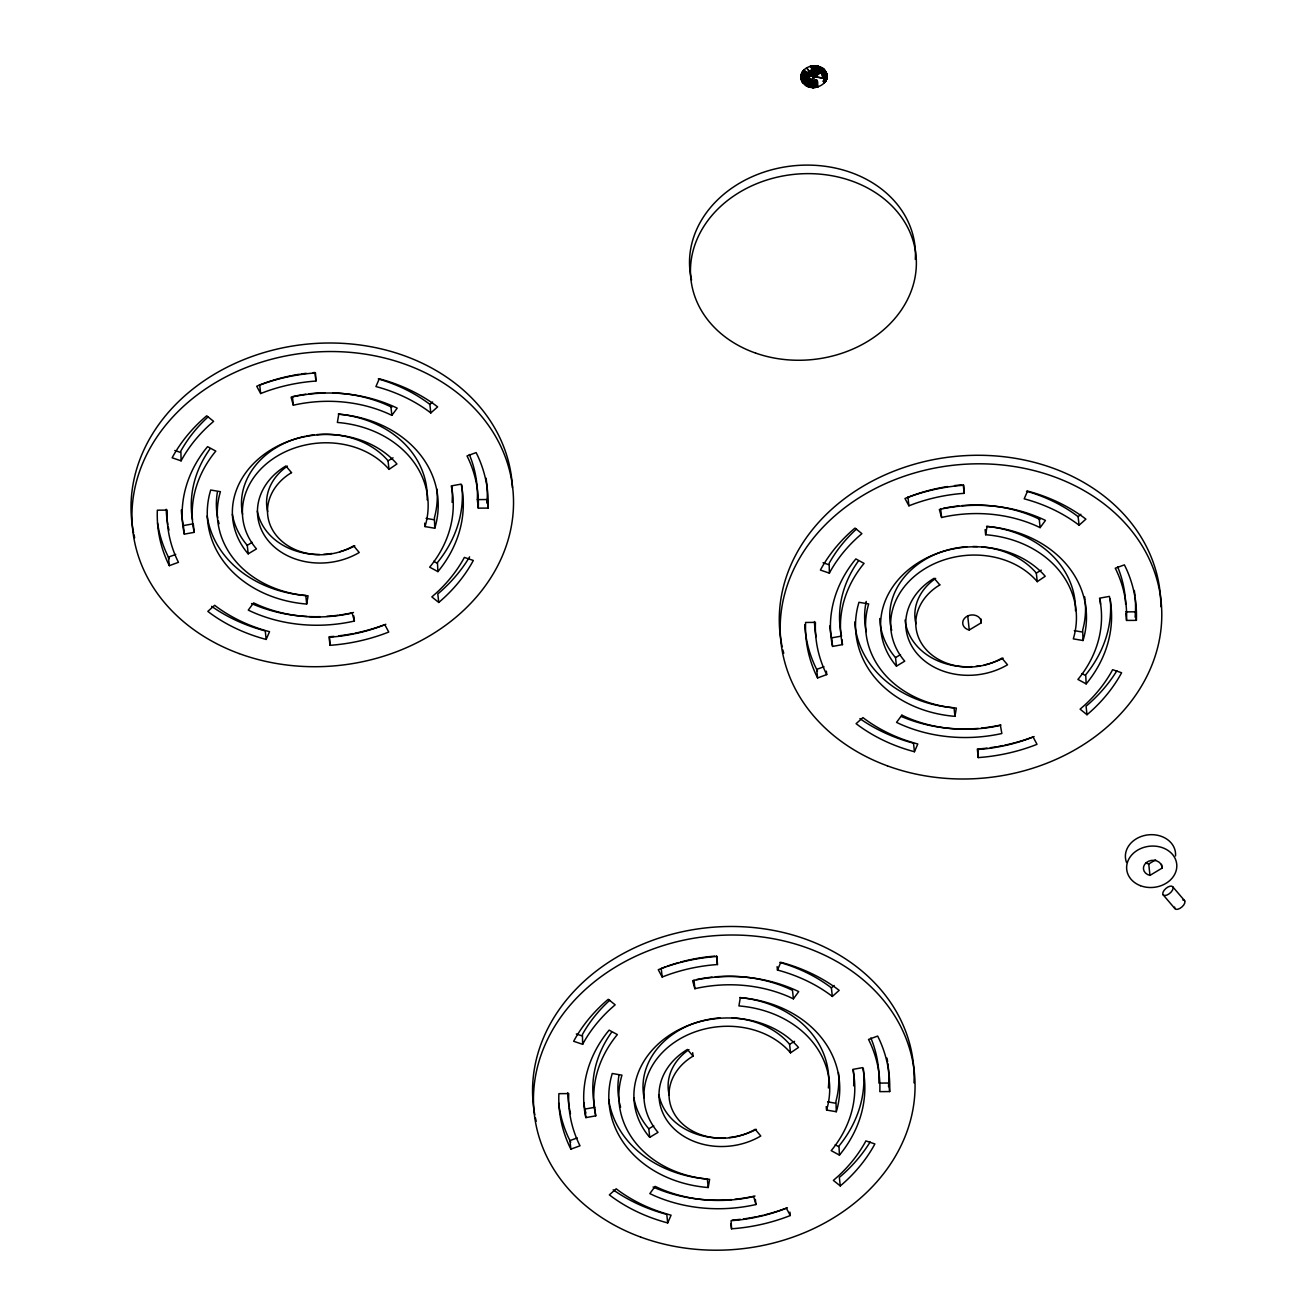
<?xml version="1.0" encoding="UTF-8"?>
<svg xmlns="http://www.w3.org/2000/svg" width="1316" height="1316" viewBox="0 0 1316 1316"><rect width="100%" height="100%" fill="white"/><g stroke="black" fill="none" stroke-linecap="round" stroke-linejoin="round"><path stroke-width="1.5" d="M803.303 74.831C802.694 69.501 806.626 80.194 803.171 79.075C806.922 77.726 800.144 70.883 806.659 75.242C806.856 77.808 805.244 79.519 806.511 81.279C812.498 79.766 805.474 70.307 807.333 78.944C812.285 80.885 804.504 79.355 807.909 82.546C810.491 82.743 814.374 86.313 809.751 85.376C806.478 82.76 816.315 85.672 807.744 82.431C802.645 76.081 807.498 76.838 806.017 80.638L806.79 78.746L805.54 79.782M822.187 73.416C822.368 76.048 824.984 80.358 824.918 75.127C825.708 81.214 823.372 74.403 826.464 73.104A13.078 10.758 -6.2 0 0 821.908 67.774L816.2 67.379L815.673 65.849L810.261 66.376A13.078 10.758 -6.2 0 0 803.599 70.373L801.28 74.716L802.661 79.141L805.096 79.996M804.931 77.315C808.485 76.97 805.244 80.194 804.981 75.9C806.708 74.255 807.53 79.519 805.31 79.223L806.889 74.667L803.681 73.564L803.385 74.584L804.668 71.952L807.646 73.4L809.735 71.574L815.015 70.817L819.687 73.235L820.97 71.64L822.862 77.874L824.819 78.154L823.438 77.101L822.253 72.429L823.438 77.496L824.918 77.644L824.754 74.321L823.454 77.266L824.918 77.644L824.754 74.321M812.252 71.015L810.64 71.574C809.077 74.157 810.097 73.203 808.896 72.725L808.369 73.235C810.919 72.051 803.303 79.108 808.945 78.861C809.143 76.295 807.053 75.045 808.205 73.433C810.574 73.17 809.324 73.186 810.771 71.508C808.073 72.281 811.051 74.979 809.093 72.544C805.392 76.098 811.182 74.831 810.64 71.574C813.074 65.191 812.63 68.218 821.941 67.988L818.322 66.277L817.68 67.659L820.806 67.396L819.868 68.416L819.588 66.672L818.963 68.037L820.806 67.396L819.868 68.416M813.37 75.966C806.001 69.337 811.215 72.018 813.37 75.966C811.166 69.386 806.675 78.022 810.508 79.931C816.265 83.155 818.141 75.654 817.664 87.02L812.252 87.547L809.57 86.889L808.402 85.129L807.136 86.231L802.464 82.102C805.82 78.467 807.498 82.431 802.497 82.332L800.934 77.858L802.645 75.012L801 75.604L802.661 79.141L804.8 79.273L805.655 80.967M809.389 78.647C807.975 75.522 811.956 69.139 809.192 78.253M824.293 79.7L824.852 77.677L823.684 80.819L824.885 77.414L822.928 77.118L824.869 77.907M804.915 79.585L802.661 79.141C806.165 80.671 801.576 76.229 800.901 76.739L800.95 78.088L804.915 79.585L804.454 76.18L802.99 75.752L803.073 78.631L801.033 75.835L801.641 73.4L803.665 72.594L802.168 72.331C805.441 71.738 804.487 74.864 803.599 70.373L808.139 72.824M807.317 74.864C810.952 77.364 805.376 78.779 808.583 78.006C806.675 79.782 807.481 78.22 808.764 78.516C804.586 76.97 809.834 74.65 807.317 75.177C809.718 75.325 807.185 72.939 808.682 75.67C806.083 74.601 811.215 74.14 808.287 73.334C809.932 74.996 807.333 73.087 809.636 74.124M823.405 77.315C825.214 76.427 825.148 73.647 824.918 77.644C821.168 76.114 825.395 73.564 826.991 75.522L826.793 74.19C824.211 73.564 825.247 77.71 826.909 77.776L826.991 76.427L825.494 76.443L826.909 77.776L825.379 77.562L826.991 76.427L825.477 76.558L826.909 77.776L825.445 77.512L826.267 79.996L824.31 83.023L823.224 81.214L824.819 77.792M805.918 80.473C807.827 78.039 807.81 81.822 806.264 80.967C803.731 79.486 808.534 76.986 805.277 78.993L805.622 79.947L806.938 79.256L804.964 77.693L805.014 75.719L802.99 75.752L803.138 78.944L804.454 76.18L802.908 76.706C801.609 77.233 806.675 73.597 806.971 77.628L808.468 77.315C804.208 80.029 810.459 74.88 807.169 75.292M808.287 83.336L806.79 82.036L807.695 82.743M806.412 81.674L803.171 83.04C807.07 80.753 806.511 79.963 802.464 82.102A13.078 10.758 -6.2 0 0 805.984 85.392C808.435 84.619 814.67 85.211 814.966 87.514L816.249 85.655L815.081 81.23L817.039 80.26L812.795 80.885L809.932 79.207L808.929 76.838L811.1 73.515L813.403 76.196L811.133 71.36L815.246 71.064L810.393 71.706M808.123 73.548L809.472 74.058M803.023 78.384C803.994 74.979 803.27 74.996 803.023 75.983C804.142 74.683 803.27 76.657 803.5 73.992C810.245 76.558 807.827 70.011 802.168 72.331C804.454 71.887 802.76 76.558 801 75.604C803.204 73.943 802.974 77.628 801.033 75.835L803.023 78.384C805.408 74.255 801.576 79.355 803.517 74.222M810.08 73.712C807.827 71.59 811.511 74.338 808.369 73.235L809.965 73.811L808.369 73.235M824.885 77.414C821.168 77.529 826.563 78.236 824.967 75.489C821.513 79.585 823.438 72.084 822.928 77.512L822.961 75.686L822.961 77.2M823.421 77.216L823.24 74.486L826.793 74.19L825.461 75.44L826.909 77.776L825.494 77.052M805.507 79.552C803.122 77.989 808.698 78.022 805.079 78.467L804.931 77.463L808.419 76.706L806.955 76.69L808.501 76.361L806.988 76.361L807.119 75.456M808.452 76.756L806.938 76.854L808.435 77.085C811.1 77.101 803.352 78.17 808.435 76.591C806.198 75.802 806.593 79.519 808.666 78.088L807.004 77.71M822.5 72.989L826.037 72.281L825.297 74.551C821.661 75.604 822.615 71.656 826.037 72.281L824.737 70.34L820.855 71.113L822.944 68.465L823.882 69.255C821.99 74.173 820.444 72.38 822.944 68.465L820.016 68.481L819.588 66.672L819.44 70.176L821.908 67.774M804.931 77.101L807.662 73.63M815.163 76.344C814.949 77.447 814.127 77.331 809.356 75.061M824.704 78.582L814.769 76.723L824.787 78.286M824.902 75.012L824.984 75.719C821.217 75.604 826.07 76.493 824.803 74.551C822.138 72.627 822.928 75.966 824.967 75.489L823.471 76.723L824.967 76.789L823.438 76.986L825.017 76.312M801.872 81.115A13.078 10.758 -6.2 0 1 800.934 77.858L802.645 75.012M810.689 85.622L812.482 85.672L812.252 87.547C813.946 85.491 811.84 84.027 810.261 85.524L810.59 84.076L809.192 85.195C811.808 84.816 810.557 84.635 808.188 84.783C806.642 81.329 814.259 83.911 811.281 85.737C808.633 85.787 810.623 82.76 808.188 84.783C810.179 81.691 806.56 85.096 809.192 85.195C809.932 84.833 807.234 83.418 811.544 84.29C810.541 88.221 819.276 83.303 814.966 87.514L816.233 85.425L814.966 87.514L815.196 86.247L813.962 86.116L813.601 87.596L815.755 86.165L814.966 87.514C816.545 84.816 808.402 84.602 806.001 85.622L810.969 86.116L808.304 86.494L808.156 83.04M815.295 67.708C813.518 65.652 816.134 77.002 815.673 65.849L817.022 65.997C823.273 71.327 815.163 66.984 815.953 67.544M802.859 74.584L801.641 73.4L803.451 72.972L803.089 74.009L801.674 73.63C803.484 75.703 803.5 72.594 801.263 74.486L802.842 74.354L800.901 76.739L802.431 76.344L801.428 80.062C803.862 79.19 806.313 77.924 803.023 75.983C805.392 76.756 804.882 80.046 802.661 79.141M815.723 81.066C819.325 79.815 800.293 80.868 809.669 79.815C813.831 82.398 807.136 78.055 809.208 75.357M815.015 76.163L812.844 76.163L813.42 77.216L811.347 80.424L816.693 80.194M816.973 67.511L818.355 66.507L817.368 67.577L817.022 65.997L816.973 67.511L818.355 66.507C818.618 67.971 814.176 67.363 815.69 66.063L813.091 67.346L812.975 66.096L812.186 67.461L810.261 66.376L811.84 67.938L816.545 67.626L817.269 69.304L817.022 65.997L816.825 67.478L817.039 66.228L810.278 66.606L815.64 67.313L815.673 65.849L816.693 67.445L818.355 66.507L817.68 67.659L818.355 66.507L816.693 67.445L817.022 65.997L819.605 66.902L819.226 68.136L819.588 66.672C819.111 71.08 816.693 69.682 818.322 66.277L819.095 68.087L820.806 67.396L819.72 68.35L819.588 66.672L819.21 67.906C819.638 71.985 818.174 67.675 820.115 68.317M807.942 84.438L805.984 85.392L813.831 86.346L813.798 81.148L815.081 81.23L814.045 80.95M823.767 80.424L824.441 79.042L823.651 81.674L826.251 79.766L824.77 79.503L825.083 82.069L823.619 81.444L825.724 80.819L824.293 82.793A13.078 10.758 -6.2 0 1 817.631 86.79L812.219 87.317L811.232 85.935L810.87 87.152L810.08 85.688L809.57 86.889L809.126 85.408L808.337 86.724L807.103 86.001M810.014 79.289L814.785 81.296L814.949 87.284L811.232 85.935L810.87 87.152L810.245 85.737L809.587 87.119L812.449 86.313L810.903 87.382L811.232 85.935L810.903 87.382L812.12 86.05L812.219 87.317L811.429 86.198M804.01 73.219L804.586 72.067L803.237 75.045C805.737 73.548 810.245 76.328 803.352 74.37M810.985 73.581L809.768 72.051L810.195 73.367M803.056 75.785C801.938 75.654 806.445 77.019 802.941 77.66C805.03 78.615 803.78 75.325 803.089 78.615C806.955 78.467 801.576 79.569 802.415 76.608L800.901 76.739L802.48 75.867L801.28 74.716L802.793 74.486L801.263 74.486L802.99 74.272L801.674 73.63L802.431 76.196M804.915 76.871L805.079 78.467C808.6 78.927 803.796 74.255 804.948 76.739M805.425 79.355C808.534 79.651 804.027 78.779 806.576 78.138M809.521 83.928L808.188 84.783L808.863 83.418L808.863 85.524L807.136 86.231L808.254 83.105L808.188 84.783C807.514 83.944 810.607 85.162 811.347 85.54C812.564 85.968 815.394 84.981 816.298 87.103L816.216 85.853L817.664 87.02L814.9 81.033M822.829 74.93L822.977 75.917L821.398 72.1L819.687 73.235L820.855 71.738L819.276 70.373L816.973 69.452L815.328 70.653L816.545 67.626L817.861 69.271L817.647 67.873L816.562 69.139L816.545 67.626C822.665 69.551 817.252 69.37 818.716 68.202L819.819 68.662L819.062 69.962L819.49 68.498M824.606 78.615L823.372 81.263L825.083 82.069L824.77 79.503L826.251 79.766L824.293 80.441L825.741 81.049L824.721 79.634L826.629 78.664L824.819 79.404L826.267 79.996L825.165 78.434L826.629 78.664L826.267 79.996L825.099 78.68L826.991 76.427L825.477 76.69L827.024 76.657L825.329 74.584L826.464 73.104L826.81 74.42M808.205 84.569L809.965 85.885L808.337 86.724L809.274 85.458L809.57 86.889L809.636 85.573L808.337 86.724L808.962 85.343L808.337 86.724L811.281 86.165L810.376 85.326M800.901 76.739L802.497 76.098L800.901 76.739C802.892 75.571 803.023 78.861 800.934 77.858L802.447 76.69L801.033 75.835L802.596 75.209L801 75.604L802.842 74.354L801 75.604L802.563 75.341M813.058 76.443C816.265 80.621 808.205 69.287 810.574 73.087M805.902 80.243C809.192 77.841 802.892 79.996 806.428 77.101M820.51 71.228C819.276 73.318 819.819 69.074 820.855 71.738L819.704 72.577L819.457 70.472C820.263 72.084 818.437 72.512 820.822 71.508C824.507 74.321 819.325 72.693 820.69 71.377M806.001 85.622C811.544 84.553 806.264 80.375 805.622 79.947L807.185 79.733L805.589 79.717M805.014 75.719L804.931 76.92L806.445 76.854L804.931 77.463L806.428 77.233C801.329 75.835 808.995 74.519 804.964 77.693L806.56 78.154L804.915 76.69L806.543 76.032M816.775 69.403L820.197 71.196L819.276 72.215L820.542 71.459M802.941 74.387L801.263 74.486L802.727 74.732L801.28 74.716L802.53 75.966L801.28 74.716M812.679 70.916C815.196 71.344 809.258 70.126 808.287 73.334M819.078 68.333C815.887 65.718 813.633 72.051 820.197 71.196L818.93 71.952L819.638 70.587M824.951 76.904L823.487 76.493L824.984 76.443M824.737 70.34L821.661 71.887L823.882 69.255L821.661 71.887L824.737 70.34L821.842 72.084M808.337 86.724L809.817 85.853L809.916 83.862L809.192 85.195L810.343 83.994L810.245 85.737M818.832 71.673L820.197 71.196C817.631 73.219 821.019 70.159 818.552 69.995M809.982 71.673L806.576 67.955L809.472 71.738M809.258 78.22L811.199 80.358L813.42 77.216M817.96 67.511L818.322 66.277L818.749 68.416C817.187 68.942 816.035 68.317 818.799 69.633C818.914 69.814 818.536 72.133 819.457 70.472L818.684 71.804L820.197 71.196M804.915 76.69L806.494 76.295L804.931 76.92M819.457 70.472L818.684 71.804L819.078 70.258M803.484 73.186L802.859 71.558L804.01 72.067L802.168 72.331L803.533 72.824L802.201 72.561L803.089 74.009L802.201 72.561L803.632 70.603C805.672 72.693 803.566 73.581 802.201 72.561L803.665 72.594M819.72 73.071L818.799 72.215L814.44 76.098L819.72 73.071L815.344 76.427L814.275 76.081C819.029 69.551 822.484 73.17 814.489 76.328C820.263 70.242 816.973 68.235 813.469 70.39C808.534 69.912 813.633 64.846 815.673 67.741M815.311 70.422L818.19 71.508L819.49 70.702L817.91 71.377L818.7 70.291L817.845 69.715L818.437 71.656L819.49 70.702L818.568 71.722L818.272 69.88M811.824 71.13L811.824 70.686M817.417 69.567L817.779 71.311L818.684 70.061L817.91 71.377L818.897 70.39L817.91 71.377L817.845 69.715L815.048 71.031L816.874 71.426L813.485 71.048L818.42 71.952M826.909 77.776L825.477 77.249L826.991 76.427L825.461 76.822L826.662 78.894L826.892 77.562L825.395 77.447L826.662 78.894L825.165 78.434L826.892 77.562L825.445 77.512M803.171 73.532L801.641 73.4L803.352 73.449L802.201 72.561L803.138 73.877L801.641 73.4L802.99 74.272L801.263 74.486L802.711 75.111L801.674 73.63L802.776 74.847M824.655 79.766L826.251 79.766L824.441 80.194L825.741 81.049L824.721 79.634L826.629 78.664L824.819 79.404L825.741 81.049L824.852 79.618L825.741 81.049L824.03 80.868L824.31 83.023L823.783 81.23M817.779 71.311L818.684 70.061L819.045 72.035M823.964 80.062L824.359 79.273L824.046 80.177M814.308 76.312L818.684 70.061M816.315 69.518C814.505 71.656 816.019 66.919 817.878 69.945L816.792 70.949L817.647 69.649M817.187 69.501L816.94 70.998L817.845 69.715L817.368 71.146L818.7 70.291L817.647 71.261M817.22 71.097L817.878 69.945L817.104 70.834M810.656 85.392L809.587 87.119L811.281 86.165L809.587 87.119L809.093 83.533L809.718 85.145M821.678 71.706L822.944 68.465C823.454 73.153 817.697 70.258 819.753 68.843L818.601 69.764L818.963 68.498M802.201 72.561L803.385 73.087M807.333 78.944C806.56 79.536 810.343 80.144 812.416 80.802M816.792 69.633L816.644 70.9L816.973 69.452L815.64 70.686L817.006 69.682L816.808 67.906M807.876 82.316L806.609 81.197L807.514 82.826M815.92 70.521L816.068 69.255L815.887 70.735M816.644 70.9C817.433 67.445 813.781 73.071 815.41 67.494L816.743 68.958M817.91 68.152L819.605 66.902L818.503 67.889L818.322 66.277C819.177 67.675 815.755 70.587 816.562 67.856L814.259 67.461C813.239 68.942 815.904 70.126 812.663 70.735M816.381 70.62L816.068 69.255M813.765 70.603L811.594 66.063L812.021 67.478L812.975 66.096L812.581 67.396L811.594 66.063L813.222 67.33L814.341 66.03L814.111 67.281L812.943 65.882L813.091 67.346M814.39 70.587L814.259 67.461C808.995 66.803 817.779 69.468 816.545 67.626C815.509 68.169 817.549 69.419 818.601 68.152M810.837 85.655C810.491 84.125 817.022 86.132 812.778 86.33L812.252 87.547L813.617 86.116L814.949 87.284L813.814 86.116M803.171 79.075C799.996 75.571 807.136 76.575 802.99 75.752L804.487 75.851M809.472 78.615L810.903 80.194M811.923 67.264L812.054 70.867M806.938 74.535L807.481 73.63M811.281 85.737L811.676 84.306L811.577 85.787M808.106 73.12L803.599 70.373L804.208 72.051L802.859 71.558L803.879 72.528L804.273 71.722M809.192 85.195L810.163 83.944L810.245 85.293L811.939 85.622L810.903 87.382L811.561 85.984L812.219 87.317L812.416 86.083L813.584 87.366L813.831 86.346M817.976 69.304L818.716 68.202L818.42 69.682L819.753 68.843L818.716 69.814M306.694 604.028L308.076 595.803A105.642 86.84 -6.2 0 1 220.414 491.674L210.692 490.013L209.507 494.339A115.693 95.114 -6.2 0 0 304.292 603.847L306.694 604.028L305.773 595.49L303.371 595.309A115.693 95.114 -6.2 0 1 207.155 516.036M819.753 68.843L818.19 69.6L818.716 68.202L818.684 69.584M708.238 1187.525L709.62 1179.301A105.642 86.84 -6.2 0 1 621.958 1075.156L612.22 1073.494L611.052 1077.82A115.693 95.114 -6.2 0 0 705.837 1187.328L708.238 1187.525L707.301 1178.972L704.899 1178.791A115.693 95.114 -6.2 0 1 608.699 1099.518M954.955 716.315L956.354 708.09A105.642 86.84 -6.2 0 1 868.692 603.945L858.953 602.284L857.769 606.61A115.693 95.114 -6.2 0 0 952.57 716.134L954.955 716.315L954.034 707.778L951.633 707.58A115.693 95.114 -6.2 0 1 854.758 621.975M985.651 534.724L987.033 526.482L992.297 526.992A115.693 95.114 -6.2 0 1 1083.611 638.556L1083.019 640.514L1073.313 638.869A105.642 86.84 -6.2 0 0 985.651 534.724L985.092 529.608M818.453 68.103L818.091 69.353M809.57 86.889L809.965 85.885M817.137 69.271L817.088 67.725L817.269 69.304L818.749 68.416L818.453 69.485M810.722 84.109L810.261 85.524L810.459 84.027L810.245 85.293L810.837 84.142L812.235 85.655M809.143 85.639L808.814 84.833L807.136 86.231L808.55 85.195L808.304 86.494L807.892 84.915M815.706 68.777L815.41 67.494L814.884 70.801L815.854 71.163M809.603 72.413L811.1 73.515L809.768 72.314M807.037 75.736L808.649 75.802L807.07 75.917M813.847 76.032L814.884 70.801L813.995 76.048L815.344 76.427L813.222 75.95L810.261 71.771M825.231 78.516L826.892 77.562L825.329 77.825L826.662 78.894L825.329 77.825L826.892 77.562L825.214 78.286L826.662 78.894L825.346 77.693L826.958 75.292L825.477 75.571L827.024 76.657L825.428 75.259L826.991 75.522L823.125 74.288L826.497 73.334L823.092 74.19M809.866 73.91L808.501 73.104M809.027 78.845C808.912 80.556 807.514 79.322 808.731 78.269L807.284 78.828L806.955 77.397L808.452 77.002L806.922 77.118M809.439 83.681L809.669 85.803M812.202 67.642L815.147 67.708L814.308 65.8L814.291 67.264L812.943 65.882L813.387 67.313L814.341 66.03L813.387 67.313L812.943 65.882L814.44 67.264L815.69 66.063L815.163 67.281L814.308 65.8L815.476 67.083M807.629 79.338L809.324 79.437L806.494 81.049L809.866 83.599L811.84 84.125L812.466 81.016M810.261 66.376L811.758 67.297L812.202 70.834M812.186 67.461L811.594 66.063L812.959 67.116M812.795 67.132L812.975 66.096L811.89 67.511L810.278 66.606M812.646 67.165L812.975 66.096L812.021 67.478M814.111 67.281L812.943 65.882L813.436 67.083M812.482 85.672L814.719 86.297L813.601 87.596L814.555 86.313L813.601 87.596L812.778 86.33M814.818 67.05L814.308 65.8L814.999 67.281L815.69 66.063L814.653 67.05M812.416 86.083L812.252 87.547L813.074 85.705M810.903 87.382L811.988 86.264M816.512 67.429L817.039 66.228L815.805 67.33L815.673 65.849L816.562 67.215M814.686 76.344L818.93 72.528L819.572 73.104M815.838 67.758L817.039 66.228L816.2 67.379L815.673 65.849L816.825 67.478M809.291 74.305L807.695 74.157L809.126 74.782M811.676 84.306L811.791 85.589M808.633 72.61L809.307 71.854L810.426 73.449L809.537 72.215M814.522 67.692L814.653 70.603L815.295 67.067M811.429 85.77L811.758 84.537M808.435 82.678L811.396 84.043L812.614 81.049L815.081 80.819M819.276 72.215L820.181 70.965L819.391 72.298L820.97 71.64M810.327 74.074L811.1 73.515M434.757 528.242L435.349 526.285A115.693 95.114 -6.2 0 0 344.019 414.721L338.771 414.195L337.373 422.452A105.642 86.84 -6.2 0 1 425.035 526.581L434.757 528.242L434.412 517.747A115.693 95.114 -6.2 0 0 436.928 489.091M836.285 1111.724L836.877 1109.766A115.693 95.114 -6.2 0 0 745.563 998.202L740.316 997.692L738.918 1005.934A105.642 86.84 -6.2 0 1 826.58 1110.062L836.285 1111.724L835.956 1101.229A115.693 95.114 -6.2 0 0 838.457 1072.589M1083.019 640.514L1082.69 630.019A115.693 95.114 -6.2 0 0 1085.19 601.379M809.554 83.73L809.175 84.964L809.208 83.582L808.188 84.783L808.633 83.303L807.646 84.783L808.386 83.385M810.853 73.153L810.508 73.68M825.083 79.026L826.629 78.664L824.885 79.256L826.267 79.996L825.165 78.779M814.259 85.918L816.249 85.655L815.509 80.901M807.942 79.996L808.846 78.499L807.761 79.75M820.279 68.613L819.555 70.225L820.74 70.817M815.64 70.686L816.101 69.485M809.406 83.188L810.919 80.506M811.446 80.95L808.814 82.908M809.669 83.763L809.175 84.964L809.801 83.813M811.84 67.938L815.427 67.725L815.788 69.024M807.991 79.865L809.291 79.19M816.496 70.867L817.006 69.682L816.068 70.538M266.177 639.444L269.533 631.696A155.946 128.211 -6.2 0 1 216.334 606.594L214.673 605.294L207.829 611.381L210.955 613.75A165.8 136.305 -6.2 0 0 266.177 639.444L265.24 630.907A165.8 136.305 -6.2 0 1 211.646 606.347M816.233 85.425L813.781 85.705L813.601 87.596L814.111 85.918M667.705 1222.926L671.078 1215.178A155.946 128.211 -6.2 0 1 617.862 1190.075L616.201 1188.792L609.357 1194.879L612.499 1197.231A165.8 136.305 -6.2 0 0 667.705 1222.926L666.784 1214.388A165.8 136.305 -6.2 0 1 613.174 1189.828M777.46 970.04L780.832 962.292A165.8 136.305 -6.2 0 1 836.038 988.003L839.18 990.356L832.337 996.442L830.676 995.159A155.946 128.211 -6.2 0 0 777.46 970.04L777.098 966.635M914.439 751.732L917.795 743.984A155.946 128.211 -6.2 0 1 864.596 718.865L862.934 717.582L856.091 723.668L859.233 726.021A165.8 136.305 -6.2 0 0 914.439 751.732L913.501 743.178A165.8 136.305 -6.2 0 1 859.907 718.618M813.831 80.95L815.213 80.786M815.032 86.264C816.677 86.543 813.995 83.467 814.324 80.704M803.204 73.762L801.641 73.4M818.19 69.6L818.749 68.416L817.697 69.435M815.081 76.706L813.683 77.776M819.424 69.945L820.246 68.383L819.654 70.817M812.466 71.196L811.956 67.692L813.091 67.527L811.824 67.708M819.062 69.962L819.95 68.712M807.465 74.568L808.781 75.144M824.589 80.177L826.251 79.766L824.573 79.947L825.083 82.069L823.882 81.099L825.724 80.819L824.359 80.342L825.083 82.069L823.898 81.329M181.114 460.847L181.822 459.498A155.946 128.211 -6.2 0 1 209.145 425.282L213.62 421.35L206.727 415.807L205.181 417.106A165.8 136.305 -6.2 0 0 172.133 457.787L181.114 460.847L180.884 450.96A155.946 128.211 -6.2 0 1 208.208 416.744M816.249 85.655L815.081 85.606M829.376 573.134L830.083 571.786A155.946 128.211 -6.2 0 1 857.407 537.57L861.881 533.638L855.005 528.094L853.442 529.394A165.8 136.305 -6.2 0 0 820.394 570.058L829.376 573.134L829.162 563.248A155.946 128.211 -6.2 0 1 856.486 529.016M582.643 1044.328L583.35 1042.996A155.946 128.211 -6.2 0 1 610.673 1008.763L615.164 1004.832L608.272 999.305L606.709 1000.604A165.8 136.305 -6.2 0 0 573.661 1041.269L582.643 1044.328L582.429 1034.442A155.946 128.211 -6.2 0 1 609.752 1000.226M815.92 69.041L816.413 67.609L816.085 68.843M811.561 80.77C806.971 89.702 816.052 75.785 809.208 83.105M803.599 72.725L802.859 71.558L803.961 72.413M819.704 72.577C821.464 70.932 819.835 72.643 821.924 72.989M816.348 67.396L817.039 66.228L815.64 67.313L815.673 65.849M812.4 80.572L813.37 81.131M815.13 70.62L814.226 70.587M820.822 71.508C818.634 74.074 823.767 71.146 819.786 72.446M809.554 74.996L809.965 74.19M803.928 72.183L802.168 72.331L803.879 72.528M823.981 81.214L825.724 80.819L823.964 80.983M814.818 76.953L815.328 76.213L813.913 77.825L815.048 76.476L810.524 71.64L814.867 76.377M817.976 67.725L819.605 66.902L818.618 67.708M808.583 78.006L807.037 77.874L808.55 77.726M816.2 70.801L817.006 69.682M817.943 69.518L818.749 68.416M391.872 415.363L397.185 408.141L395.803 407.466A140.845 115.792 -6.2 0 0 295.064 396.346L291.083 397.235L293.336 405.229L295.903 404.637A130.794 107.534 -6.2 0 1 387.365 413.273L391.872 415.363L390.934 406.809M1040.133 527.634L1045.447 520.429L1044.065 519.738A140.845 115.792 -6.2 0 0 943.342 508.618L939.344 509.506L941.614 517.501L944.164 516.908A130.794 107.534 -6.2 0 1 1035.626 525.545L1040.133 527.634L1039.212 519.096M793.4 998.844L798.713 991.622L797.348 990.948A140.845 115.792 -6.2 0 0 696.608 979.828L692.611 980.716L694.881 988.711L697.431 988.119A130.794 107.534 -6.2 0 1 788.909 996.755L793.4 998.844L792.479 990.29L787.971 988.217A130.794 107.534 -6.2 0 0 715.246 976.834M814.752 67.281L815.69 66.063M819.144 69.797L820.246 68.383M807.646 84.783L808.748 83.369M811.528 80.506L811.972 81.131M813.189 86.346L812.252 87.547L813.502 86.346M814.111 70.357L813.65 67.478M814.275 77.48L815.328 76.213L814.127 77.628M816.759 69.189L817.68 68.087M437.899 571.621L438.376 571.062A140.845 115.792 -6.2 0 0 461.932 488.088L461.143 484.124L451.256 485.917L452.095 490.161A130.794 107.534 -6.2 0 1 431.171 565.321L429.658 567.147L437.899 571.621L437.455 562.508A140.845 115.792 -6.2 0 0 461.768 484.88M1086.161 683.892L1086.638 683.333A140.845 115.792 -6.2 0 0 1110.21 600.376L1109.404 596.395L1099.534 598.188L1100.357 602.448A130.794 107.534 -6.2 0 1 1079.433 677.592L1077.919 679.418L1086.161 683.892L1085.716 674.795A140.845 115.792 -6.2 0 0 1110.227 598.945M839.427 1155.103L839.921 1154.543A140.845 115.792 -6.2 0 0 863.477 1071.569L862.687 1067.605L852.801 1069.398L853.623 1073.642A130.794 107.534 -6.2 0 1 832.699 1148.802L831.186 1150.628L839.427 1155.103L838.983 1146.006A140.845 115.792 -6.2 0 0 863.312 1068.378M816.94 70.998L817.878 69.945M807.317 79.963L806.395 81.131L807.185 79.733M818.799 69.633L819.819 68.662M802.398 76.723L802.612 78.927L801.115 78.976L802.497 78.187L800.918 76.97L802.431 77.101L801.115 78.976L802.596 78.697L800.918 76.97L802.431 76.953M430.793 412.961L429.131 411.661A155.946 128.211 -6.2 0 0 375.932 386.559L379.288 378.811A165.8 136.305 -6.2 0 1 434.494 404.506L437.636 406.874L430.793 412.961L429.871 404.423L432.602 401.989M815.805 67.33L817.039 66.228M1079.071 525.232L1077.393 523.949A155.946 128.211 -6.2 0 0 1024.193 498.83L1027.549 491.082A165.8 136.305 -6.2 0 1 1082.772 516.793L1085.897 519.146L1079.071 525.232L1078.133 516.695L1080.864 514.26M832.337 996.442L831.399 987.905L834.147 985.47M817.335 67.346L817.022 65.997L817.236 67.758M438.738 602.448L440.284 601.149A165.8 136.305 -6.2 0 0 473.332 560.468L464.351 557.408L463.643 558.757A155.946 128.211 -6.2 0 1 436.32 592.973L431.845 596.905L438.738 602.448L437.8 593.911L439.363 592.611A165.8 136.305 -6.2 0 0 469.598 556.865M1087 714.72L1088.546 713.42A165.8 136.305 -6.2 0 0 1121.594 672.756L1112.612 669.68L1111.905 671.028A155.946 128.211 -6.2 0 1 1084.581 705.244L1080.107 709.176L1087 714.72L1086.062 706.182L1087.625 704.883A165.8 136.305 -6.2 0 0 1116.873 670.765M840.266 1185.93L841.829 1184.63A165.8 136.305 -6.2 0 0 874.877 1143.949L865.879 1140.89L865.188 1142.239A155.946 128.211 -6.2 0 1 837.864 1176.455L833.373 1180.386L840.266 1185.93L839.345 1177.392L840.891 1176.093A165.8 136.305 -6.2 0 0 870.139 1141.975M806.264 80.967L807.136 79.47M825.264 74.321L826.991 75.522L825.428 75.259L826.793 74.19L823.207 74.502L825.329 74.699M808.452 82.908L807.909 82.546M826.958 75.292L825.494 76.443L827.024 76.657L825.477 75.703L826.958 75.292L825.477 75.703M817.384 70.932L818.7 70.291M820.806 67.396L819.226 68.136M808.83 85.31L807.136 86.231L808.057 84.981M802.464 77.989L801.115 78.976L802.612 78.927M825.428 75.16L826.793 74.19L825.379 74.93L826.991 75.522L825.461 75.39M823.454 75.67C827.188 73.301 820.361 75.341 824.984 75.719L823.487 76.163L824.967 75.489L823.471 75.736L824.984 75.719L823.372 75.144L824.803 74.551L823.257 74.667L824.869 74.88M693.071 1056.106L689.88 1058.146A55.338 45.484 -6.2 0 0 679.73 1121.133A55.338 45.484 -6.2 0 0 755.17 1129.309L760.78 1135.988A65.389 53.759 -6.2 0 1 671.341 1125.986A65.389 53.759 -6.2 0 1 684.435 1051.336L687.396 1049.461L693.071 1056.106L692.693 1052.685M826.793 74.19L825.412 75.028L826.991 75.522M248.198 553.855L247.145 552.638A90.541 74.436 -6.2 0 1 272.182 449.069A90.541 74.436 -6.2 0 1 396.939 463.972L388.993 469.368L388.006 468.216A80.49 66.162 -6.2 0 0 277.791 455.747A80.49 66.162 -6.2 0 0 254.893 546.995L256.472 548.887L248.198 553.855L247.26 545.317L252.228 542.34M388.993 469.368L388.055 460.83L393.04 457.836M896.459 666.143L895.406 664.925A90.541 74.436 -6.2 0 1 920.443 561.356A90.541 74.436 -6.2 0 1 1045.217 576.26L1037.255 581.656L1036.268 580.488A80.49 66.162 -6.2 0 0 926.053 568.019A80.49 66.162 -6.2 0 0 903.154 659.283L904.75 661.158L896.459 666.143L895.538 657.589L900.506 654.611M1037.255 581.656L1036.317 573.102L1041.301 570.124M981.259 622.781A9.327 7.666 -6.2 0 0 973.889 615.016A9.327 7.666 -6.2 0 0 963.23 620.297A9.327 7.666 -6.2 0 0 967.638 629.525L969.25 629.986L981.259 622.781L980.831 618.8M649.726 1137.337L648.673 1136.119A90.541 74.436 -6.2 0 1 673.71 1032.55A90.541 74.436 -6.2 0 1 798.483 1047.454L790.521 1052.849L789.551 1051.698A80.49 66.162 -6.2 0 0 679.336 1039.229A80.49 66.162 -6.2 0 0 656.421 1130.477L658.016 1132.369L649.726 1137.337L648.804 1128.799L653.772 1125.822M790.521 1052.849L789.6 1044.312L794.568 1041.334M1145.792 862.835A9.311 7.649 -6.2 0 0 1148.736 863.987L1155.596 859.874M1161.979 868.165A9.311 7.649 -6.2 0 0 1154.066 860.335A9.311 7.649 -6.2 0 0 1143.653 866.586A9.311 7.649 -6.2 0 0 1149.97 875.387L1161.979 868.165L1161.567 864.382M819.605 66.902L818.124 67.774L818.322 66.277M822.862 75.16L821.398 72.1M807.136 86.231L808.55 85.195M806.001 80.408L807.613 80.177M807.679 79.602L809.11 78.944M806.017 80.638L807.646 80.391M789.913 1212.102L790.274 1215.507L788.3 1216.313A165.8 136.305 -6.2 0 1 731.531 1228.799L730.972 1223.666M825.445 77.019L826.991 76.427M808.896 78.615L807.498 79.289L808.945 78.861M259.17 385.193L265.635 382.759A155.946 128.211 -6.2 0 1 270.537 381.097M260.634 393.533L266.556 391.296A155.946 128.211 -6.2 0 1 314.162 381.179L315.906 381.064L315.478 372.938A165.8 136.305 -6.2 0 0 258.693 385.44L256.719 386.23L260.634 393.533L259.713 384.979M907.431 497.464L913.896 495.046A155.946 128.211 -6.2 0 1 947.602 486.558M908.912 505.805L914.817 503.584A155.946 128.211 -6.2 0 1 962.424 493.451L964.167 493.352L963.74 485.226A165.8 136.305 -6.2 0 0 906.971 497.711L904.98 498.501L908.912 505.805L907.974 497.267M665.682 966.799L661.241 968.477L662.178 977.015L668.1 974.794A155.946 128.211 -6.2 0 1 715.69 964.661L717.434 964.546L717.006 956.436A165.8 136.305 -6.2 0 0 660.237 968.921L658.263 969.711L662.178 977.015M175.719 554.431L168.415 557.129L169.336 565.666L178.466 562.31L177.578 560.567A155.946 128.211 -6.2 0 1 167.181 510.115L157.344 510.18A165.8 136.305 -6.2 0 0 167.741 562.409L169.336 565.666M823.981 666.719L816.677 669.4L817.598 677.954L826.728 674.582L826.366 671.16M577.247 1137.912L569.943 1140.61L570.881 1149.148L580.011 1145.792L579.122 1144.048A155.946 128.211 -6.2 0 1 568.726 1093.596L558.889 1093.662A165.8 136.305 -6.2 0 0 569.285 1145.891L570.881 1149.148M811.33 71.525L811.988 71.311M802.431 77.693L800.918 76.97L802.431 77.233L800.934 77.858L802.431 77.595M806.576 78.269L804.964 77.693L806.478 77.628M807.547 79.207L808.962 78.73M803.105 78.828L804.57 78.483L802.925 76.937L804.438 76.838L803.105 78.828C807.119 77.858 800.293 77.183 804.619 78.697M823.372 75.144L824.803 74.551L823.24 74.486M826.892 77.562L825.346 78.055M807.053 77.989L808.518 77.595M824.967 79.355L826.629 78.664M807.234 78.713L808.698 78.335L807.284 78.647M802.497 82.332L805.869 81.247M820.016 68.481L821.941 67.988M805.063 78.236L806.527 77.874M353.461 612.499L352.672 612.697A140.845 115.792 -6.2 0 1 339.775 615.016M354.382 621.053L353.593 621.234A140.845 115.792 -6.2 0 1 252.475 612.072L248.28 610.114L253.593 602.909L258.101 604.982A130.794 107.534 -6.2 0 0 349.562 613.618L352.112 613.042L354.382 621.053L353.823 615.921M754.989 1195.997L754.2 1196.178A140.845 115.792 -6.2 0 1 734.805 1199.304M755.927 1204.535L755.121 1204.716A140.845 115.792 -6.2 0 1 654.003 1195.553L649.824 1193.596L655.138 1186.39L659.629 1188.463A130.794 107.534 -6.2 0 0 751.091 1197.099L753.657 1196.524L755.927 1204.535L755.368 1199.402M805.376 80.539L801.905 81.329L805.425 80.408M805.622 79.947L807.004 79.24M812.696 71.146L813.502 75.983L815.344 76.427M823.471 75.785L824.967 75.489M184.322 534.131L183.385 525.594L193.271 523.801L194.209 532.355L184.322 534.131L184.01 532.815A140.845 115.792 -6.2 0 1 205.263 449.496L207.583 446.65L215.808 451.108L214.294 452.934A130.794 107.534 -6.2 0 0 193.37 528.094L194.209 532.355M841.911 639.51L842.47 644.626L832.584 646.419L831.663 637.865L841.533 636.089L840.71 631.828A130.794 107.534 -6.2 0 1 858.246 561.192M594.816 1107.299L584.929 1109.075L585.85 1117.613L595.737 1115.836L593.977 1103.038A130.794 107.534 -6.2 0 1 611.512 1032.386M811.972 67.906L813.124 67.758L813.288 70.636M806.955 76.69L808.485 76.493M806.823 79.026L805.31 79.223L806.873 79.141M806.955 77.299L808.452 77.134M801 75.604L802.546 75.473M814.39 86.313L814.949 87.284L814.719 86.297M806.938 76.97L808.435 76.97M313.224 372.642L314.985 372.527L315.906 381.064M813.995 86.346L814.949 87.284L814.374 86.083M804.405 76.673L802.908 76.706L804.438 77.167L802.908 76.706L804.471 76.065M469.335 454.497A155.946 128.211 -6.2 0 1 477.346 499.603L487.183 499.537L488.121 508.091L478.284 508.14A155.946 128.211 -6.2 0 0 467.887 457.705L466.999 455.961L476.129 452.589L477.724 455.862A165.8 136.305 -6.2 0 1 488.121 508.091M1125.624 611.891L1135.461 611.825L1136.382 620.362L1126.545 620.428A155.946 128.211 -6.2 0 0 1116.149 569.976L1115.261 568.232L1124.39 564.86L1125.986 568.134A165.8 136.305 -6.2 0 1 1136.382 620.362M889.649 1091.573L879.812 1091.638A155.946 128.211 -6.2 0 0 869.415 1041.186L868.527 1039.443L877.657 1036.07L879.253 1039.344A165.8 136.305 -6.2 0 1 889.649 1091.573L888.728 1083.035L878.891 1083.084A155.946 128.211 -6.2 0 0 870.863 1037.979M802.546 78.549L800.95 78.088L802.596 78.812M806.971 76.065L808.485 76.081M807.202 75.489L808.633 75.505M802.925 76.937L804.438 77.068L802.99 78.154M800.95 78.088L802.497 78.22M822.829 77.644L824.787 77.924M823.438 75.456L824.984 75.719M426.055 518.372L433.819 519.705M1074.317 630.66L1082.081 631.976M827.6 1101.854L835.364 1103.186M803.566 74.107L806.84 75.061M803.237 75.045L806.659 75.604M805.014 76.114L806.445 76.229M823.503 76.344L825.017 76.673M803.023 75.983L804.487 76.344M824.819 79.404L826.267 79.996L825.017 79.223M825.51 76.262L827.024 76.657L825.51 75.917M800.918 76.97L802.431 77.364M824.293 80.441L825.724 80.819L824.244 80.786M823.471 77.167L824.918 77.644L823.503 76.887M816.743 71.377L817.647 71.738L816.529 71.097M823.059 562.755L828.455 564.58M174.798 450.467L180.177 452.309M576.326 1033.948L581.721 1035.791M814.16 76.279L813.88 76.246M801.033 75.835L802.464 76.361M825.264 78.384L826.662 78.894M809.422 74.946L813.008 76.344M825.51 76.048L827.024 76.657M1040.101 519.507L1034.705 517.007A130.794 107.534 -6.2 0 0 961.98 505.624M391.839 407.236L386.443 404.736A130.794 107.534 -6.2 0 0 332.619 392.859M1081.933 673.562L1085.239 675.355M433.671 561.29L436.961 563.084M835.199 1144.772L838.506 1146.565M816.035 85.885L817.631 86.79M817.664 87.02L815.739 85.935M809.208 72.462L810.426 73.186L809.34 72.61M818.601 72.281L817.943 71.887M1078.133 516.695L1076.472 515.411A155.946 128.211 -6.2 0 0 1026.529 491.197M429.871 404.423L428.21 403.124A155.946 128.211 -6.2 0 0 378.268 378.926M831.399 987.905L829.738 986.605A155.946 128.211 -6.2 0 0 779.812 962.407M806.576 81.839L804.948 84.701L807.136 82.53M808.995 72.643L809.982 73.548M806.198 81.641L806.593 82.069M814.933 81.263L814.818 85.869M895.538 657.589L894.469 656.388A90.541 74.436 -6.2 0 1 879.746 618.536M247.26 545.317L246.207 544.1A90.541 74.436 -6.2 0 1 232.356 514.342M648.804 1128.799L647.752 1127.582A90.541 74.436 -6.2 0 1 633.884 1097.824M1172.869 886.935A6.284 3.125 -40.5 0 1 1166.848 895.094A6.284 3.125 -40.5 0 1 1164.068 890.389A6.284 3.125 -40.5 0 1 1172.869 886.935L1184.729 900.818M1162.999 894.666L1174.859 908.55M1036.317 573.102L1035.347 571.95A80.49 66.162 -6.2 0 0 981.983 546.897M388.055 460.83L387.085 459.662A80.49 66.162 -6.2 0 0 316.942 434.593M789.6 1044.312L788.613 1043.16A80.49 66.162 -6.2 0 0 732.222 1017.877M812.943 86.33L813.584 87.366L813.008 86.116M810.969 86.116L810.87 87.152L810.623 85.82M815.278 67.478L814.818 70.603L814.259 67.461M813.255 77.002L813.65 77.841M813.189 76.723L812.926 76.344M808.863 85.524L808.304 86.494L808.567 85.425M813.732 76.229L811.001 71.426M790.274 1215.507L786.359 1208.22L780.437 1210.44A155.946 128.211 -6.2 0 1 732.847 1220.557L731.087 1220.672L731.531 1228.799M826.728 674.582L825.839 672.838A155.946 128.211 -6.2 0 1 815.443 622.386L805.606 622.452A165.8 136.305 -6.2 0 0 816.002 674.68L817.598 677.954M817.483 671.045L815.081 666.143A165.8 136.305 -6.2 0 1 804.75 624.639M570.749 1142.239L568.347 1137.337A165.8 136.305 -6.2 0 1 558.626 1102.956M169.205 558.757L166.819 553.855A165.8 136.305 -6.2 0 1 157.558 522.995M822.319 73.68L822.615 74.173M822.566 74.041L822.303 73.449M811.956 71.08L813.699 75.999M803.599 70.373L804.142 72.166M811.808 86.017L812.219 87.317M813.699 81.378L813.633 85.705M819.44 72.133L820.181 73.087M831.663 637.865L831.35 636.549A140.845 115.792 -6.2 0 1 829.837 625.89M832.584 646.419L832.288 645.103A140.845 115.792 -6.2 0 1 853.525 561.784L855.844 558.922L864.069 563.396L862.556 565.222A130.794 107.534 -6.2 0 0 841.631 640.366L842.47 644.626M585.834 1113.023L584.633 1107.759A140.845 115.792 -6.2 0 1 583.712 1102.446M585.85 1117.613L585.554 1116.297A140.845 115.792 -6.2 0 1 606.791 1032.994L609.127 1030.132L617.352 1034.59L615.839 1036.416A130.794 107.534 -6.2 0 0 594.914 1111.576L595.737 1115.836M183.385 525.594L183.089 524.278A140.845 115.792 -6.2 0 1 181.328 510.016M1125.805 613.585L1126.545 620.428M1148.736 863.987L1149.97 875.387M963.246 484.798L964.167 493.352M967.737 616.036L969.25 629.986M978.249 757.588L977.821 749.462L979.565 749.363A155.946 128.211 -6.2 0 0 1027.171 739.23L1033.093 737.009L1037.008 744.313L1035.034 745.103A165.8 136.305 -6.2 0 1 978.249 757.588L977.327 749.051A165.8 136.305 -6.2 0 0 987.049 748.113M940.677 508.963L941.614 517.501M804.931 79.453L805.277 80.342M826.201 1106.657L826.58 1110.062M716.513 956.008L717.434 964.546M693.96 980.173L694.881 988.711M477.346 499.603L478.284 508.14M424.673 523.176L425.035 526.581M329.987 645.317L329.559 637.191L331.303 637.076A155.946 128.211 -6.2 0 0 378.909 626.959L384.831 624.738L388.746 632.025L386.756 632.815A165.8 136.305 -6.2 0 1 329.987 645.317L329.066 636.763A165.8 136.305 -6.2 0 0 333.935 636.368M293.336 405.229L292.415 396.675L294.981 396.1A130.794 107.534 -6.2 0 1 305.855 394.224M822.994 76.048L823.01 76.706M691.574 280.045A113.176 93.058 -6.2 0 1 794.634 165.684A113.176 93.058 -6.2 0 1 915.294 259.384M782.181 646.814A191.149 157.147 -6.2 0 1 953.722 456.57A191.149 157.147 -6.2 0 1 1160.86 606.709M783.744 653.23A191.149 157.147 -6.2 0 1 782.921 650.022M915.952 623.85A55.338 45.484 -6.2 0 1 935.676 578.398M1003.105 658.165A65.389 53.759 -6.2 0 1 984.105 664.975M980.075 665.748A65.389 53.759 -6.2 0 1 975.995 666.307M971.915 666.653A65.389 53.759 -6.2 0 1 905.063 620.033M891.722 630.232A80.49 66.162 -6.2 0 1 966.734 546.749M972.853 546.518A80.49 66.162 -6.2 0 1 977.426 546.601M986.539 526.351A105.642 86.84 -6.2 0 1 1075.485 610.673M866.241 631.631A105.642 86.84 -6.2 0 1 866.224 601.412M1084.598 596.641A115.693 95.114 -6.2 0 1 1085.026 599.8M1100.127 599.06A130.794 107.534 -6.2 0 1 1100.521 604.241M943.243 508.371A130.794 107.534 -6.2 0 1 958.838 505.936M1000.933 724.968A140.845 115.792 -6.2 0 1 981.539 728.093M978.282 728.406A140.845 115.792 -6.2 0 1 901.23 716.43M1117.597 566.768A155.946 128.211 -6.2 0 1 1125.657 604.192M816.052 636.796A155.946 128.211 -6.2 0 1 814.472 621.53M954.528 485.604A155.946 128.211 -6.2 0 1 961.503 484.913M1135.149 597.546A165.8 136.305 -6.2 0 1 1135.099 617.188M1034.096 736.565A165.8 136.305 -6.2 0 1 1015.722 742.537M1014.159 742.964A165.8 136.305 -6.2 0 1 1004.7 745.201M1003.105 745.53A165.8 136.305 -6.2 0 1 998.318 746.452M996.706 746.715A165.8 136.305 -6.2 0 1 990.274 747.702M1134.31 590.456A165.8 136.305 -6.2 0 1 1134.984 595.77M133.59 532.914A191.149 157.147 -6.2 0 1 302.483 344.627A191.149 157.147 -6.2 0 1 512.45 487.841M134.66 537.75A191.149 157.147 -6.2 0 1 133.919 534.526M267.691 511.579A55.338 45.484 -6.2 0 1 287.414 466.127M354.843 545.893A65.389 53.759 -6.2 0 1 339.808 551.733M331.813 553.46A65.389 53.759 -6.2 0 1 323.637 554.365M319.541 554.497A65.389 53.759 -6.2 0 1 257.311 511.101M242.572 514.26A80.49 66.162 -6.2 0 1 304.835 436.386M306.332 436.073A80.49 66.162 -6.2 0 1 313.899 434.889M338.278 414.063A105.642 86.84 -6.2 0 1 427.174 499.915M219.081 523.768A105.642 86.84 -6.2 0 1 218.308 520.823M217.666 517.862A105.642 86.84 -6.2 0 1 217.387 492.151M451.865 486.772A130.794 107.534 -6.2 0 1 452.112 502.367M192.449 519.557A130.794 107.534 -6.2 0 1 209.984 448.904M308.997 393.829A130.794 107.534 -6.2 0 1 324.756 392.777M338.163 615.246A140.845 115.792 -6.2 0 1 326.746 616.365M320.199 616.661A140.845 115.792 -6.2 0 1 308.767 616.562M307.138 616.48A140.845 115.792 -6.2 0 1 251.537 603.534M168.958 530.151A155.946 128.211 -6.2 0 1 168.152 526.4M167.79 524.508A155.946 128.211 -6.2 0 1 166.211 509.259M272.198 380.571A155.946 128.211 -6.2 0 1 290.737 375.817M292.448 375.471A155.946 128.211 -6.2 0 1 299.341 374.27M301.068 374.007A155.946 128.211 -6.2 0 1 306.266 373.333M486.048 478.169A165.8 136.305 -6.2 0 1 486.986 503.123M385.835 624.278A165.8 136.305 -6.2 0 1 354.843 633.259M353.247 633.572A165.8 136.305 -6.2 0 1 338.788 635.842M534.806 1114.784A191.149 157.147 -6.2 0 1 711.972 927.303A191.149 157.147 -6.2 0 1 914.011 1082.871M536.188 1121.232A191.149 157.147 -6.2 0 1 535.464 1118.008M669.219 1095.06A55.338 45.484 -6.2 0 1 688.942 1049.609M756.387 1129.375A65.389 53.759 -6.2 0 1 729.278 1137.501M725.182 1137.847A65.389 53.759 -6.2 0 1 658.839 1094.583M644.1 1097.741A80.49 66.162 -6.2 0 1 720 1017.942M739.806 997.544A105.642 86.84 -6.2 0 1 828.373 1087.97M620.609 1107.25A105.642 86.84 -6.2 0 1 619.507 1102.824M619.211 1101.344A105.642 86.84 -6.2 0 1 618.931 1075.633M853.393 1070.253A130.794 107.534 -6.2 0 1 853.656 1085.848M696.509 979.581A130.794 107.534 -6.2 0 1 712.104 977.13M731.548 1199.6A140.845 115.792 -6.2 0 1 653.081 1187.016M570.486 1113.632A155.946 128.211 -6.2 0 1 569.335 1107.99M569.005 1106.098A155.946 128.211 -6.2 0 1 567.739 1092.741M667.163 966.24A155.946 128.211 -6.2 0 1 678.727 962.572M680.405 962.111A155.946 128.211 -6.2 0 1 714.769 956.123M887.839 1063.427A165.8 136.305 -6.2 0 1 888.514 1086.605M787.379 1207.759A165.8 136.305 -6.2 0 1 764.283 1214.964M762.721 1215.342A165.8 136.305 -6.2 0 1 757.967 1216.412M756.371 1216.741A165.8 136.305 -6.2 0 1 751.584 1217.645M749.988 1217.925A165.8 136.305 -6.2 0 1 743.556 1218.912M740.316 1219.323A165.8 136.305 -6.2 0 1 732.222 1220.129M887 1058.13A165.8 136.305 -6.2 0 1 887.593 1061.65M1182.837 899.963A6.284 3.125 -40.5 0 1 1181.9 906.987A6.284 3.125 -40.5 0 1 1174.629 907.102M1126.545 862.49A25.152 20.678 -6.2 0 1 1147.536 834.936A25.152 20.678 -6.2 0 1 1175.517 856.009M813.124 67.758L812.975 70.686L813.124 67.758M901.855 715.18L896.541 722.385L900.736 724.343A140.845 115.792 -6.2 0 0 1001.854 733.522L1000.39 725.313L997.824 725.906A130.794 107.534 -6.2 0 1 906.362 717.269L901.855 715.18M291.527 472.625L288.336 474.665A55.338 45.484 -6.2 0 0 278.202 537.652A55.338 45.484 -6.2 0 0 353.626 545.827L359.235 552.506A65.389 53.759 -6.2 0 1 269.796 542.505A65.389 53.759 -6.2 0 1 282.891 467.854L285.852 465.979L291.527 472.625M939.805 584.896L936.614 586.952A55.338 45.484 -6.2 0 0 926.464 649.923A55.338 45.484 -6.2 0 0 1001.887 658.115L1007.513 664.777A65.389 53.759 -6.2 0 1 918.075 654.776A65.389 53.759 -6.2 0 1 931.152 580.126L934.13 578.267L939.805 584.896M804.487 77.924L803.089 78.615L804.487 77.989M806.692 78.499L805.277 78.993L806.741 78.631M804.421 77.266L802.941 77.66L804.421 77.381M804.553 78.253L803.089 78.615L804.553 78.368M815.575 85.951L816.298 87.103L815.575 85.951M755.631 353.099A113.176 93.058 -6.2 0 0 915.952 254.942A113.176 93.058 -6.2 0 0 738.638 192.827A113.176 93.058 -6.2 0 0 755.631 353.099M887.412 765.863A191.149 157.147 -6.2 0 0 1161.321 603.731A191.149 157.147 -6.2 0 0 864.267 494.619A191.149 157.147 -6.2 0 0 887.412 765.863M239.134 653.575A191.149 157.147 -6.2 0 0 513.059 491.46A191.149 157.147 -6.2 0 0 216.005 382.347A191.149 157.147 -6.2 0 0 239.134 653.575M640.678 1237.073A191.149 157.147 -6.2 0 0 914.587 1074.942A191.149 157.147 -6.2 0 0 617.533 965.829A191.149 157.147 -6.2 0 0 640.678 1237.073M1140.38 885.668A25.152 20.678 -6.2 0 0 1176.784 864.793A25.152 20.678 -6.2 0 0 1137.995 849.922A25.152 20.678 -6.2 0 0 1140.38 885.668"/></g></svg>
